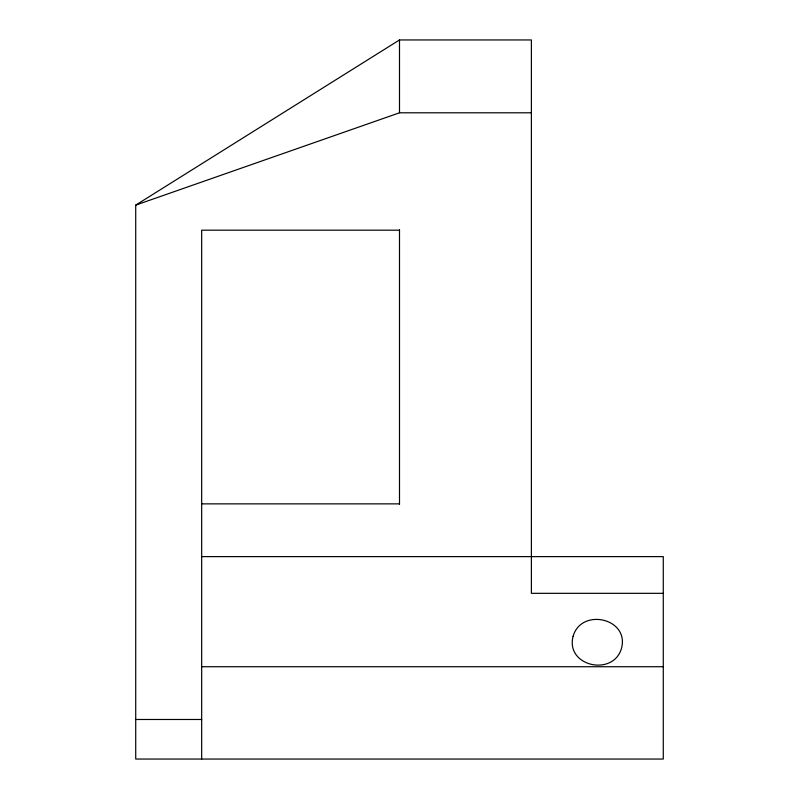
<?xml version="1.0" encoding="UTF-8"?>
<svg xmlns="http://www.w3.org/2000/svg" width="799" height="799" viewBox="0 0 799 799"><rect width="100%" height="100%" fill="white"/><g stroke="black" fill="none" stroke-linecap="round" stroke-linejoin="round"><path stroke-width="1.2" d="M201.668 556.623L663.28 556.623L663.28 759.05L135.72 759.05L135.72 205.123L399.5 39.95L531.385 39.95L531.385 593.327L663.28 593.327M135.72 205.123L399.5 112.799L531.385 112.799M399.5 230.182L201.668 230.182L201.668 759.05M201.668 503.869L399.5 503.869M201.668 666.726L663.28 666.726M135.72 719.48L201.668 719.48M399.5 39.95L399.5 112.799M399.5 229.872L399.5 504.439M573.123 636.244C565.173 666.336 613.362 676.983 621.532 648.279C629.482 618.186 581.302 607.54 573.123 636.244"/></g></svg>
